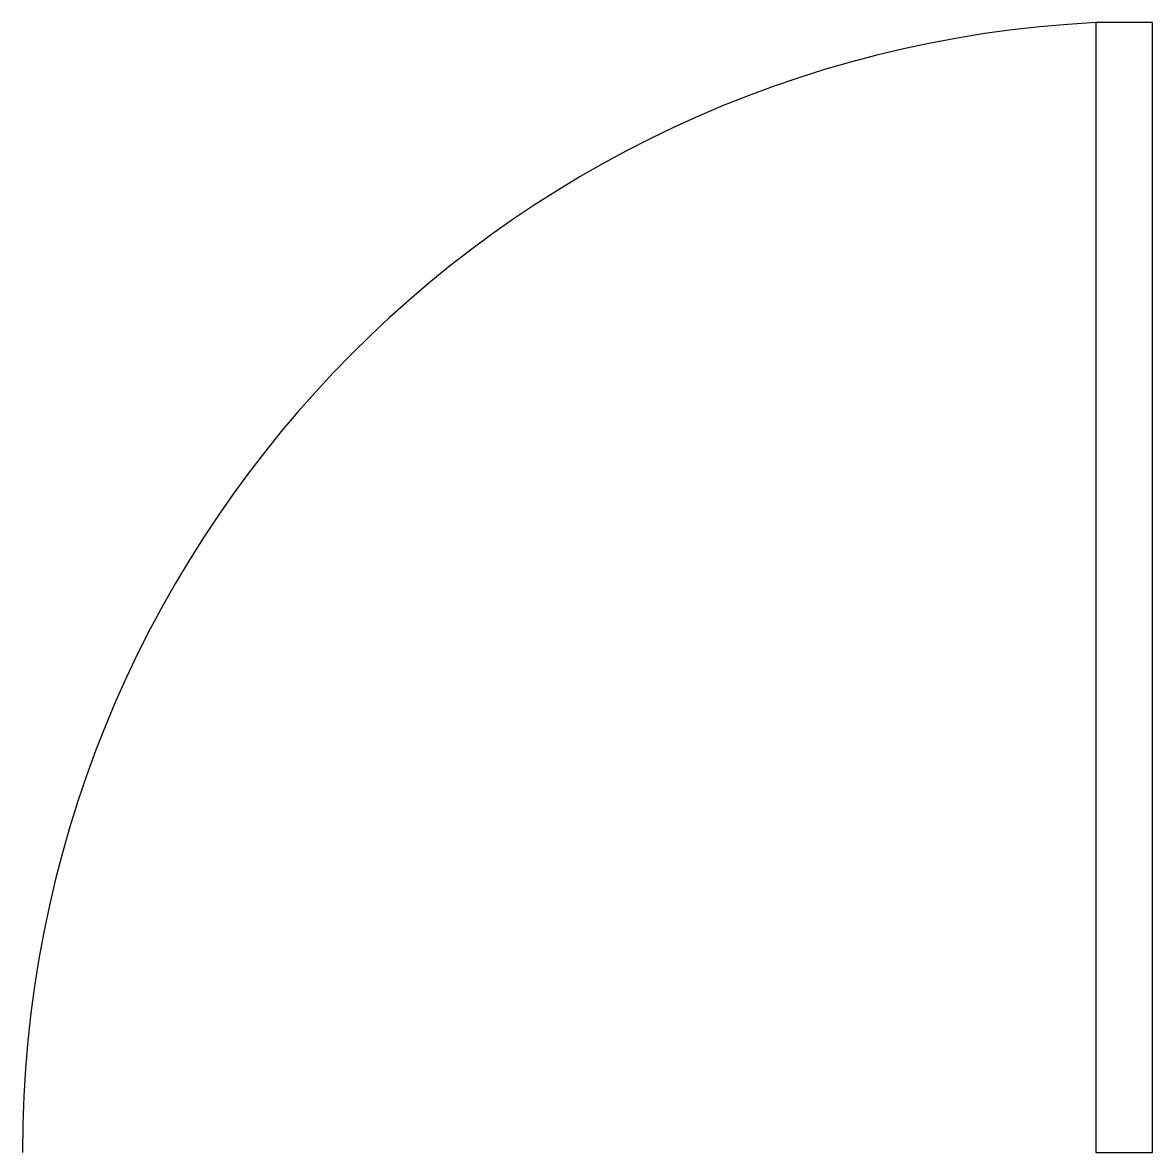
# Model space of a CAD drawing. Header units: millimetres. Extents: x -54 to 46, y 273 to 373.
import ezdxf

# ---------------------------------------------------------------- set-up
doc = ezdxf.new("R2010")
doc.units = ezdxf.units.MM

msp = doc.modelspace()

# ---------------------------------------------------------------- linework, layer by layer
for p, q in [((46.27, 372.62), (41.27, 372.62)), ((41.27, 372.62), (41.27, 272.62)), ((46.27, 272.62), (46.27, 372.62)), ((41.27, 272.62), (46.27, 272.62))]:
    msp.add_line(p, q)
msp.add_arc((46.27, 272.74), 100, 92.866, 180.0716)

doc.saveas('drawing.dxf')
